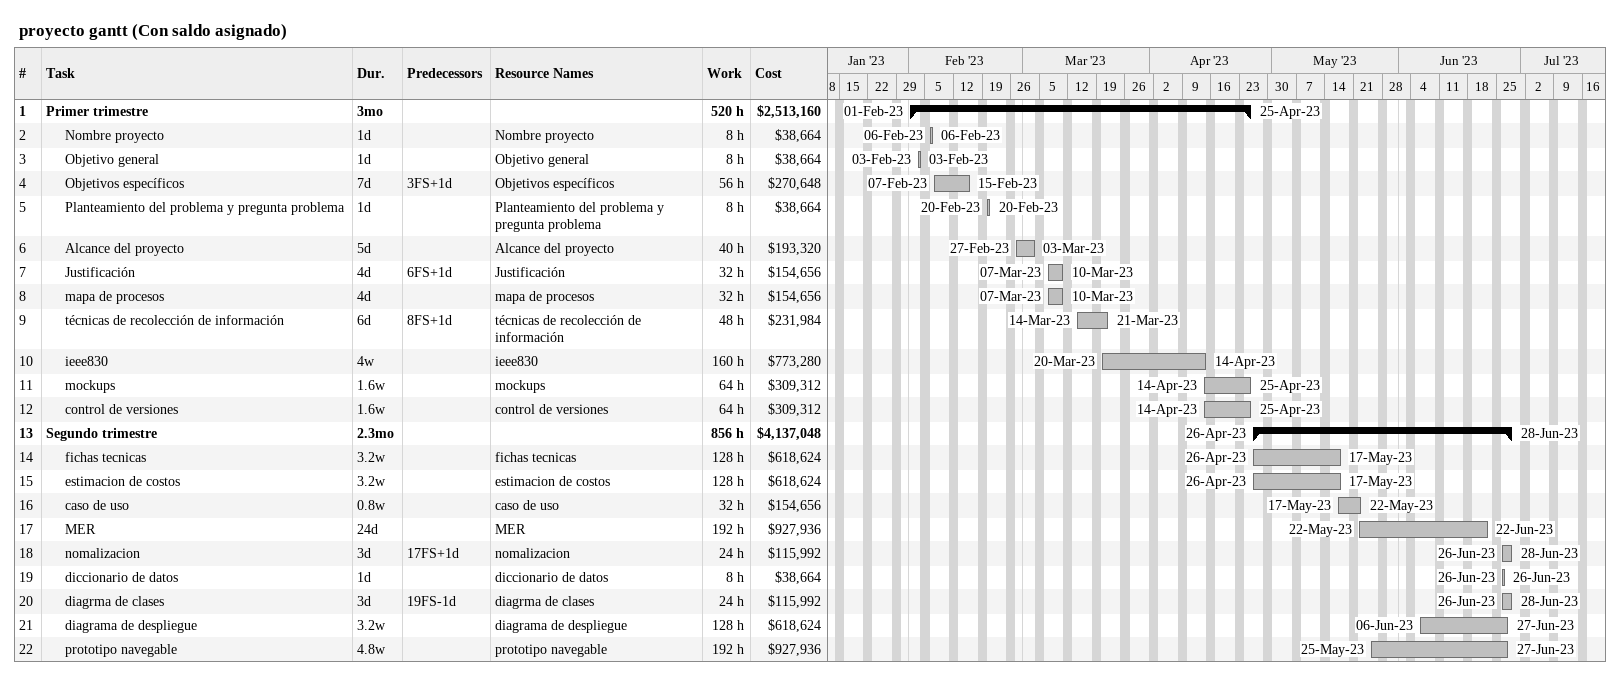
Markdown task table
proyecto gantt (Con saldo asignado)

| ID | Level | Task | Duration | Start | Finish | Predecessors | Resources | Work (h) | Cost ($) |
|---|---|---|---|---|---|---|---|---|---|
| 1 | 1 | **Primer trimestre** | 3mo | 2023-02-01 | 2023-04-25 |  |  | 520 | 2513160 |
| 2 | 2 | Nombre proyecto | 1d | 2023-02-06 | 2023-02-06 |  | Nombre proyecto | 8 | 38664 |
| 3 | 2 | Objetivo general | 1d | 2023-02-03 | 2023-02-03 |  | Objetivo general | 8 | 38664 |
| 4 | 2 | Objetivos específicos | 7d | 2023-02-07 | 2023-02-15 | 3FS+1d | Objetivos específicos | 56 | 270648 |
| 5 | 2 | Planteamiento del problema y pregunta problema | 1d | 2023-02-20 | 2023-02-20 |  | Planteamiento del problema y pregunta problema | 8 | 38664 |
| 6 | 2 | Alcance del proyecto | 5d | 2023-02-27 | 2023-03-03 |  | Alcance del proyecto | 40 | 193320 |
| 7 | 2 | Justificación | 4d | 2023-03-07 | 2023-03-10 | 6FS+1d | Justificación | 32 | 154656 |
| 8 | 2 | mapa de procesos | 4d | 2023-03-07 | 2023-03-10 |  | mapa de procesos | 32 | 154656 |
| 9 | 2 | técnicas de recolección de información | 6d | 2023-03-14 | 2023-03-21 | 8FS+1d | técnicas de recolección de información | 48 | 231984 |
| 10 | 2 | ieee830 | 4w | 2023-03-20 | 2023-04-14 |  | ieee830 | 160 | 773280 |
| 11 | 2 | mockups | 1.6w | 2023-04-14 | 2023-04-25 |  | mockups | 64 | 309312 |
| 12 | 2 | control de versiones | 1.6w | 2023-04-14 | 2023-04-25 |  | control de versiones | 64 | 309312 |
| 13 | 1 | **Segundo trimestre** | 2.3mo | 2023-04-26 | 2023-06-28 |  |  | 856 | 4137048 |
| 14 | 2 | fichas tecnicas | 3.2w | 2023-04-26 | 2023-05-17 |  | fichas tecnicas | 128 | 618624 |
| 15 | 2 | estimacion de costos | 3.2w | 2023-04-26 | 2023-05-17 |  | estimacion de costos | 128 | 618624 |
| 16 | 2 | caso de uso | 0.8w | 2023-05-17 | 2023-05-22 |  | caso de uso | 32 | 154656 |
| 17 | 2 | MER | 24d | 2023-05-22 | 2023-06-22 |  | MER | 192 | 927936 |
| 18 | 2 | nomalizacion | 3d | 2023-06-26 | 2023-06-28 | 17FS+1d | nomalizacion | 24 | 115992 |
| 19 | 2 | diccionario de datos | 1d | 2023-06-26 | 2023-06-26 |  | diccionario de datos | 8 | 38664 |
| 20 | 2 | diagrma de clases | 3d | 2023-06-26 | 2023-06-28 | 19FS-1d | diagrma de clases | 24 | 115992 |
| 21 | 2 | diagrama de despliegue | 3.2w | 2023-06-06 | 2023-06-27 |  | diagrama de despliegue | 128 | 618624 |
| 22 | 2 | prototipo navegable | 4.8w | 2023-05-25 | 2023-06-27 |  | prototipo navegable | 192 | 927936 |
